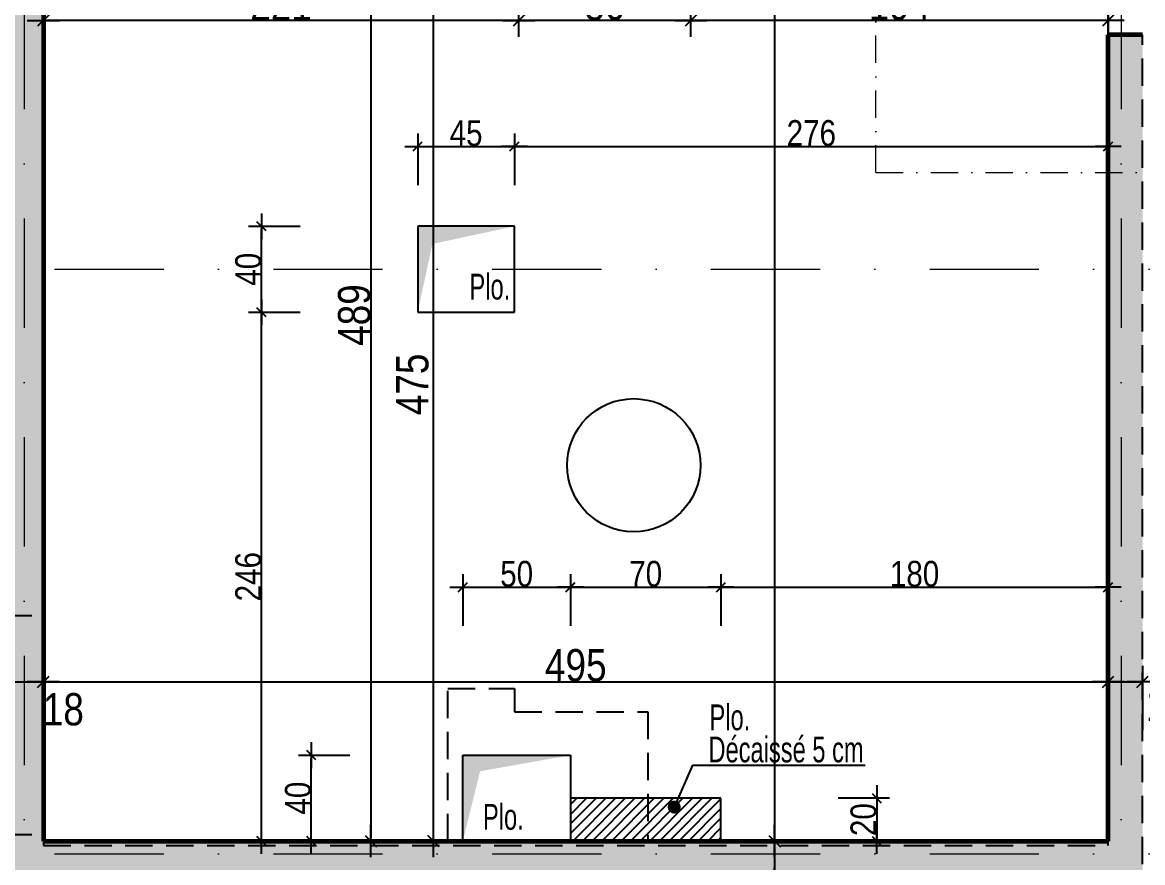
# Model space of a CAD drawing. Header units: millimetres. Extents: x -22 to 27383, y -3644 to 590.
# Drawn here: x 23157 to 23678, y -1894 to -1503 of the extents above; entities that cross this region are included whole.
import ezdxf
from ezdxf.enums import TextEntityAlignment as Align

# ---------------------------------------------------------------- set-up
doc = ezdxf.new("R2010")
doc.units = ezdxf.units.MM
doc.linetypes.add('CACHEX2', pattern=[19.05, 12.7, -6.35])
doc.linetypes.add('TIRETPTX2', pattern=[50.8, 25.4, -12.7, 0, -12.7])
for name, color, linetype in [('01_cote_gen', 4, 'Continuous'), ('01_linteaux', 2, 'Continuous'), ('01_murs_sup', 2, 'CACHEX2'), ('01_poch_murs', 253, 'Continuous'), ('01_resv', 32, 'Continuous'), ('01_texte', 230, 'Continuous'), ('AA_COTES', 2, 'Continuous')]:
    doc.layers.add(name, color=color, linetype=linetype)
doc.layers.add('01_murs_coup', color=5, linetype='Continuous', lineweight=60)
doc.layers.add('01_tram_axes', color=2, linetype='TIRETPTX2', lineweight=9)
doc.styles.add('ARIAL NA', font='ARIALN.TTF')
doc.styles.add('STYLE2', font='ARIALN.TTF')
doc.dimstyles.new('JB50', dxfattribs={"dimscale": 0.1, "dimtxt": 150, "dimasz": 15, "dimexe": 0.1, "dimexo": 0.1, "dimgap": 0.09, "dimtad": 1, "dimdec": 1, "dimdsep": 46, "dimtxsty": 'STYLE2', "dimblk1": 'BOND_G', "dimblk2": 'BOND_D', "dimsah": 1, "dimcen": 1.5, "dimdle": 0.01, "dimse1": 1, "dimse2": 1, "dimclrd": 4, "dimclre": 2, "dimclrt": 6, "dimazin": 2, "dimtfac": 2.333333, "dimtdec": 1, "dimtix": 1, "dimtmove": 2, "dimatfit": 3, "dimldrblk": 'BOND_G', "dimfxl": 1, "dimtolj": 1, "dimtzin": 0, "dimarcsym": 0})
doc.dimstyles.new('JB50res', dxfattribs={"dimscale": 0.1, "dimtxt": 120, "dimasz": 12, "dimexe": 0.1, "dimexo": 0.1, "dimgap": 0.09, "dimtad": 1, "dimdec": 1, "dimdsep": 46, "dimtxsty": 'STYLE2', "dimblk1": 'BOND_G', "dimblk2": 'BOND_D', "dimsah": 1, "dimcen": 1.5, "dimdle": 0.01, "dimse1": 1, "dimse2": 1, "dimclrd": 4, "dimclre": 2, "dimclrt": 6, "dimazin": 2, "dimtfac": 2.333333, "dimtdec": 1, "dimtix": 1, "dimtmove": 2, "dimatfit": 3, "dimldrblk": 'BOND_G', "dimfxl": 1, "dimtolj": 1, "dimtzin": 0, "dimarcsym": 0})

# ---------------------------------------------------------------- blocks, each defined once
blk = doc.blocks.new('BOND_G')
at = {"layer": 'AA_COTES', "color": 0}
for p, q in [((0, -5), (0, 15)), ((5, 0), (-5, 0)), ((1.77, 1.77), (-1.77, -1.77))]:
    blk.add_line(p, q, dxfattribs=at)
blk = doc.blocks.new('BOND_D')
at = {"layer": 'AA_COTES', "color": 0}
for p, q in [((0, 5), (0, -15)), ((5, 0), (-5, 0)), ((-1.77, -1.77), (1.77, 1.77))]:
    blk.add_line(p, q, dxfattribs=at)
blk = doc.blocks.new('*D2263')
at = {"layer": '01_cote_gen', "color": 4, "lineweight": -2, "transparency": 16777216}
blk.add_line((23507.18, -1885.33), (23507.18, -1902.33), dxfattribs=at)
at = {"layer": 'Defpoints', "color": 0, "transparency": 16777216}
for p in [(23549.19, -1883.83), (23507.18, -1903.83), (23537.27, -1903.83)]:
    blk.add_point(p, dxfattribs=at)
at = {"layer": '01_cote_gen', "color": 4, "lineweight": -2, "transparency": 16777216, "xscale": 1.5, "yscale": 1.5, "zscale": 1.5}
for name, p, rotation in [('BOND_G', (23507.18, -1883.83), 90), ('BOND_D', (23507.18, -1903.83), 270)]:
    blk.add_blockref(name, p, dxfattribs=dict(at, rotation=rotation))
at = {"layer": '01_cote_gen', "color": 6, "transparency": 16777216, "insert": (23520.76, -1917), "char_height": 15, "attachment_point": 5, "rotation": 90, "style": 'STYLE2'}
blk.add_mtext('\\A1;20', dxfattribs=at)
blk = doc.blocks.new('*D2267')
at = {"layer": '01_cote_gen', "color": 4, "lineweight": -2, "transparency": 16777216}
blk.add_line((23507.18, -1087.33), (23507.18, -1882.33), dxfattribs=at)
at = {"layer": 'Defpoints', "color": 0, "transparency": 16777216}
for p in [(23544.34, -1085.83), (23507.18, -1883.83), (23544.34, -1883.83)]:
    blk.add_point(p, dxfattribs=at)
at = {"layer": '01_cote_gen', "color": 4, "lineweight": -2, "transparency": 16777216, "xscale": 1.5, "yscale": 1.5, "zscale": 1.5}
for name, p, rotation in [('BOND_G', (23507.18, -1085.83), 90), ('BOND_D', (23507.18, -1883.83), 270)]:
    blk.add_blockref(name, p, dxfattribs=dict(at, rotation=rotation))
at = {"layer": '01_cote_gen', "color": 6, "transparency": 16777216, "insert": (23499.51, -1484.83), "char_height": 15, "attachment_point": 5, "rotation": 90, "style": 'STYLE2'}
blk.add_mtext('\\A1;798', dxfattribs=at)
blk = doc.blocks.new('*D2665')
at = {"layer": '01_cote_gen', "color": 4, "lineweight": -2, "transparency": 16777216}
blk.add_line((23150.74, -1809.77), (23165.74, -1809.77), dxfattribs=at)
at = {"layer": 'Defpoints', "color": 0, "transparency": 16777216}
for p in [(23167.24, -1809.77), (23149.24, -1817.27), (23167.24, -1817.27)]:
    blk.add_point(p, dxfattribs=at)
at = {"layer": '01_cote_gen', "color": 4, "lineweight": -2, "transparency": 16777216, "xscale": 1.5, "yscale": 1.5, "zscale": 1.5, "rotation": 180}
blk.add_blockref('BOND_G', (23149.24, -1809.77), dxfattribs=at)
at = {"layer": '01_cote_gen', "color": 4, "lineweight": -2, "transparency": 16777216, "xscale": 1.5, "yscale": 1.5, "zscale": 1.5}
blk.add_blockref('BOND_D', (23167.24, -1809.77), dxfattribs=at)
at = {"layer": '01_cote_gen', "color": 6, "transparency": 16777216, "insert": (23176.51, -1822.59), "char_height": 15, "attachment_point": 5, "style": 'STYLE2'}
blk.add_mtext('\\A1;18', dxfattribs=at)
blk = doc.blocks.new('*D2666')
at = {"layer": '01_cote_gen', "color": 4, "lineweight": -2, "transparency": 16777216}
blk.add_line((23168.74, -1809.77), (23660.74, -1809.77), dxfattribs=at)
at = {"layer": 'Defpoints', "color": 0, "transparency": 16777216}
for p in [(23167.24, -1787.86), (23662.24, -1803.1), (23662.24, -1809.77)]:
    blk.add_point(p, dxfattribs=at)
at = {"layer": '01_cote_gen', "color": 4, "lineweight": -2, "transparency": 16777216, "xscale": 1.5, "yscale": 1.5, "zscale": 1.5, "rotation": 180}
blk.add_blockref('BOND_G', (23167.24, -1809.77), dxfattribs=at)
at = {"layer": '01_cote_gen', "color": 4, "lineweight": -2, "transparency": 16777216, "xscale": 1.5, "yscale": 1.5, "zscale": 1.5}
blk.add_blockref('BOND_D', (23662.24, -1809.77), dxfattribs=at)
at = {"layer": '01_cote_gen', "color": 6, "transparency": 16777216, "insert": (23414.74, -1802.1), "char_height": 15, "attachment_point": 5, "style": 'STYLE2'}
blk.add_mtext('\\A1;495', dxfattribs=at)
blk = doc.blocks.new('*D2667')
at = {"layer": '01_cote_gen', "color": 4, "lineweight": -2, "transparency": 16777216}
blk.add_line((23663.74, -1809.77), (23676.74, -1809.77), dxfattribs=at)
at = {"layer": 'Defpoints', "color": 0, "transparency": 16777216}
for p in [(23678.24, -1809.77), (23662.24, -1817.27), (23678.24, -1817.27)]:
    blk.add_point(p, dxfattribs=at)
at = {"layer": '01_cote_gen', "color": 4, "lineweight": -2, "transparency": 16777216, "xscale": 1.5, "yscale": 1.5, "zscale": 1.5, "rotation": 180}
blk.add_blockref('BOND_G', (23662.24, -1809.77), dxfattribs=at)
at = {"layer": '01_cote_gen', "color": 4, "lineweight": -2, "transparency": 16777216, "xscale": 1.5, "yscale": 1.5, "zscale": 1.5}
blk.add_blockref('BOND_D', (23678.24, -1809.77), dxfattribs=at)
at = {"layer": '01_cote_gen', "color": 6, "transparency": 16777216, "insert": (23689.34, -1820.61), "char_height": 15, "attachment_point": 5, "style": 'STYLE2'}
blk.add_mtext('\\A1;16', dxfattribs=at)
blk = doc.blocks.new('*D2679')
at = {"layer": '01_cote_gen', "color": 4, "lineweight": -2, "transparency": 16777216}
blk.add_line((23348.6, -1882.34), (23348.6, -1410.29), dxfattribs=at)
at = {"layer": 'Defpoints', "color": 0, "transparency": 16777216}
for p in [(23348.6, -1408.79), (23388.24, -1408.79), (23401.74, -1883.84)]:
    blk.add_point(p, dxfattribs=at)
at = {"layer": '01_cote_gen', "color": 4, "lineweight": -2, "transparency": 16777216, "xscale": 1.5, "yscale": 1.5, "zscale": 1.5}
for name, p, rotation in [('BOND_D', (23348.6, -1408.79), 90), ('BOND_G', (23348.6, -1883.84), 270)]:
    blk.add_blockref(name, p, dxfattribs=dict(at, rotation=rotation))
at = {"layer": '01_cote_gen', "color": 6, "transparency": 16777216, "insert": (23338.83, -1671.39), "char_height": 15, "attachment_point": 5, "rotation": 90, "style": 'STYLE2'}
blk.add_mtext('\\A1;475', dxfattribs=at)
blk = doc.blocks.new('*D2691')
at = {"layer": '01_cote_gen', "color": 4, "lineweight": -2, "transparency": 16777216}
blk.add_line((23319.48, -1396.33), (23319.48, -1882.33), dxfattribs=at)
at = {"layer": 'Defpoints', "color": 0, "transparency": 16777216}
for p in [(23296.98, -1394.83), (23271.2, -1883.83), (23319.48, -1883.83)]:
    blk.add_point(p, dxfattribs=at)
at = {"layer": '01_cote_gen', "color": 4, "lineweight": -2, "transparency": 16777216, "xscale": 1.5, "yscale": 1.5, "zscale": 1.5}
for name, p, rotation in [('BOND_G', (23319.48, -1394.83), 90), ('BOND_D', (23319.48, -1883.83), 270)]:
    blk.add_blockref(name, p, dxfattribs=dict(at, rotation=rotation))
at = {"layer": '01_cote_gen', "color": 6, "transparency": 16777216, "insert": (23311.81, -1639.13), "char_height": 15, "attachment_point": 5, "rotation": 90, "style": 'STYLE2'}
blk.add_mtext('\\A1;489', dxfattribs=at)
blk = doc.blocks.new('*D2700')
at = {"layer": '01_cote_gen', "color": 4, "lineweight": -2, "transparency": 16777216}
blk.add_line((23660.74, -1502.16), (23469.74, -1502.16), dxfattribs=at)
at = {"layer": 'Defpoints', "color": 0, "transparency": 16777216}
for p in [(23468.24, -1408.79), (23662.24, -1491.79), (23468.24, -1502.16)]:
    blk.add_point(p, dxfattribs=at)
at = {"layer": '01_cote_gen', "color": 4, "lineweight": -2, "transparency": 16777216, "xscale": 1.5, "yscale": 1.5, "zscale": 1.5, "rotation": 180}
blk.add_blockref('BOND_D', (23468.24, -1502.16), dxfattribs=at)
at = {"layer": '01_cote_gen', "color": 4, "lineweight": -2, "transparency": 16777216, "xscale": 1.5, "yscale": 1.5, "zscale": 1.5}
blk.add_blockref('BOND_G', (23662.24, -1502.16), dxfattribs=at)
at = {"layer": '01_cote_gen', "color": 6, "transparency": 16777216, "insert": (23565.24, -1494.49), "char_height": 15, "attachment_point": 5, "style": 'STYLE2'}
blk.add_mtext('\\A1;194', dxfattribs=at)
blk = doc.blocks.new('*D2701')
at = {"layer": '01_cote_gen', "color": 4, "lineweight": -2, "transparency": 16777216}
blk.add_line((23466.74, -1502.16), (23389.74, -1502.16), dxfattribs=at)
at = {"layer": 'Defpoints', "color": 0, "transparency": 16777216}
for p in [(23388.24, -1408.79), (23468.24, -1408.79), (23388.24, -1502.16)]:
    blk.add_point(p, dxfattribs=at)
at = {"layer": '01_cote_gen', "color": 4, "lineweight": -2, "transparency": 16777216, "xscale": 1.5, "yscale": 1.5, "zscale": 1.5, "rotation": 180}
blk.add_blockref('BOND_D', (23388.24, -1502.16), dxfattribs=at)
at = {"layer": '01_cote_gen', "color": 4, "lineweight": -2, "transparency": 16777216, "xscale": 1.5, "yscale": 1.5, "zscale": 1.5}
blk.add_blockref('BOND_G', (23468.24, -1502.16), dxfattribs=at)
at = {"layer": '01_cote_gen', "color": 6, "transparency": 16777216, "insert": (23428.24, -1494.49), "char_height": 15, "attachment_point": 5, "style": 'STYLE2'}
blk.add_mtext('\\A1;80', dxfattribs=at)
blk = doc.blocks.new('*D2702')
at = {"layer": '01_cote_gen', "color": 4, "lineweight": -2, "transparency": 16777216}
blk.add_line((23386.74, -1502.16), (23168.74, -1502.16), dxfattribs=at)
at = {"layer": 'Defpoints', "color": 0, "transparency": 16777216}
for p in [(23388.24, -1408.79), (23167.24, -1421.21), (23167.24, -1502.16)]:
    blk.add_point(p, dxfattribs=at)
at = {"layer": '01_cote_gen', "color": 4, "lineweight": -2, "transparency": 16777216, "xscale": 1.5, "yscale": 1.5, "zscale": 1.5, "rotation": 180}
blk.add_blockref('BOND_D', (23167.24, -1502.16), dxfattribs=at)
at = {"layer": '01_cote_gen', "color": 4, "lineweight": -2, "transparency": 16777216, "xscale": 1.5, "yscale": 1.5, "zscale": 1.5}
blk.add_blockref('BOND_G', (23388.24, -1502.16), dxfattribs=at)
at = {"layer": '01_cote_gen', "color": 6, "transparency": 16777216, "insert": (23277.74, -1494.62), "char_height": 15, "attachment_point": 5, "style": 'STYLE2'}
blk.add_mtext('\\A1;221', dxfattribs=at)
blk = doc.blocks.new('*D2836')
at = {"layer": '01_cote_gen', "color": 4, "lineweight": -2, "transparency": 16777216}
blk.add_line((23363.46, -1765.7), (23411.06, -1765.7), dxfattribs=at)
at = {"layer": 'Defpoints', "color": 0, "transparency": 16777216}
for p in [(23412.26, -1765.7), (23362.26, -1843.84), (23412.26, -1843.84)]:
    blk.add_point(p, dxfattribs=at)
at = {"layer": '01_cote_gen', "color": 4, "lineweight": -2, "transparency": 16777216, "xscale": 1.2, "yscale": 1.2, "zscale": 1.2, "rotation": 180}
blk.add_blockref('BOND_G', (23362.26, -1765.7), dxfattribs=at)
at = {"layer": '01_cote_gen', "color": 4, "lineweight": -2, "transparency": 16777216, "xscale": 1.2, "yscale": 1.2, "zscale": 1.2}
blk.add_blockref('BOND_D', (23412.26, -1765.7), dxfattribs=at)
at = {"layer": '01_cote_gen', "color": 6, "transparency": 16777216, "insert": (23387.26, -1759.57), "char_height": 12, "attachment_point": 5, "style": 'STYLE2'}
blk.add_mtext('\\A1;50', dxfattribs=at)
blk = doc.blocks.new('*D2837')
at = {"layer": '01_cote_gen', "color": 4, "lineweight": -2, "transparency": 16777216}
blk.add_line((23413.44, -1765.7), (23481.03, -1765.7), dxfattribs=at)
at = {"layer": 'Defpoints', "color": 0, "transparency": 16777216}
for p in [(23482.23, -1765.7), (23412.24, -1776.96), (23482.23, -1863.84)]:
    blk.add_point(p, dxfattribs=at)
at = {"layer": '01_cote_gen', "color": 4, "lineweight": -2, "transparency": 16777216, "xscale": 1.2, "yscale": 1.2, "zscale": 1.2, "rotation": 180}
blk.add_blockref('BOND_G', (23412.24, -1765.7), dxfattribs=at)
at = {"layer": '01_cote_gen', "color": 4, "lineweight": -2, "transparency": 16777216, "xscale": 1.2, "yscale": 1.2, "zscale": 1.2}
blk.add_blockref('BOND_D', (23482.23, -1765.7), dxfattribs=at)
at = {"layer": '01_cote_gen', "color": 6, "transparency": 16777216, "insert": (23447.24, -1759.57), "char_height": 12, "attachment_point": 5, "style": 'STYLE2'}
blk.add_mtext('\\A1;70', dxfattribs=at)
blk = doc.blocks.new('*D2838')
at = {"layer": '01_cote_gen', "color": 4, "lineweight": -2, "transparency": 16777216}
blk.add_line((23483.44, -1765.7), (23661.04, -1765.7), dxfattribs=at)
at = {"layer": 'Defpoints', "color": 0, "transparency": 16777216}
for p in [(23662.24, -1765.7), (23662.24, -1777.82), (23482.24, -1783.7)]:
    blk.add_point(p, dxfattribs=at)
at = {"layer": '01_cote_gen', "color": 4, "lineweight": -2, "transparency": 16777216, "xscale": 1.2, "yscale": 1.2, "zscale": 1.2, "rotation": 180}
blk.add_blockref('BOND_G', (23482.24, -1765.7), dxfattribs=at)
at = {"layer": '01_cote_gen', "color": 4, "lineweight": -2, "transparency": 16777216, "xscale": 1.2, "yscale": 1.2, "zscale": 1.2}
blk.add_blockref('BOND_D', (23662.24, -1765.7), dxfattribs=at)
at = {"layer": '01_cote_gen', "color": 6, "transparency": 16777216, "insert": (23572.24, -1759.57), "char_height": 12, "attachment_point": 5, "style": 'STYLE2'}
blk.add_mtext('\\A1;180', dxfattribs=at)
blk = doc.blocks.new('*D2839')
at = {"layer": '01_cote_gen', "color": 4, "lineweight": -2, "transparency": 16777216}
blk.add_line((23554.66, -1865.04), (23554.66, -1882.63), dxfattribs=at)
at = {"layer": 'Defpoints', "color": 0, "transparency": 16777216}
for p in [(23482.23, -1863.84), (23471.63, -1883.83), (23554.66, -1883.83)]:
    blk.add_point(p, dxfattribs=at)
at = {"layer": '01_cote_gen', "color": 4, "lineweight": -2, "transparency": 16777216, "xscale": 1.2, "yscale": 1.2, "zscale": 1.2}
for name, p, rotation in [('BOND_G', (23554.66, -1863.84), 90), ('BOND_D', (23554.66, -1883.83), 270)]:
    blk.add_blockref(name, p, dxfattribs=dict(at, rotation=rotation))
at = {"layer": '01_cote_gen', "color": 6, "transparency": 16777216, "insert": (23548.53, -1873.84), "char_height": 12, "attachment_point": 5, "rotation": 90, "style": 'STYLE2'}
blk.add_mtext('\\A1;20', dxfattribs=at)
blk = doc.blocks.new('*D2840')
at = {"layer": '01_cote_gen', "color": 4, "lineweight": -2, "transparency": 16777216}
blk.add_line((23291.78, -1882.64), (23291.78, -1845.04), dxfattribs=at)
at = {"layer": 'Defpoints', "color": 0, "transparency": 16777216}
for p in [(23291.78, -1843.84), (23401.76, -1843.84), (23401.74, -1883.84)]:
    blk.add_point(p, dxfattribs=at)
at = {"layer": '01_cote_gen', "color": 4, "lineweight": -2, "transparency": 16777216, "xscale": 1.2, "yscale": 1.2, "zscale": 1.2}
for name, p, rotation in [('BOND_D', (23291.78, -1843.84), 90), ('BOND_G', (23291.78, -1883.84), 270)]:
    blk.add_blockref(name, p, dxfattribs=dict(at, rotation=rotation))
at = {"layer": '01_cote_gen', "color": 6, "transparency": 16777216, "insert": (23285.65, -1863.84), "char_height": 12, "attachment_point": 5, "rotation": 90, "style": 'STYLE2'}
blk.add_mtext('\\A1;40', dxfattribs=at)
blk = doc.blocks.new('*D2841')
at = {"layer": '01_cote_gen', "color": 4, "lineweight": -2, "transparency": 16777216}
blk.add_line((23268.66, -1882.63), (23268.66, -1639.03), dxfattribs=at)
at = {"layer": 'Defpoints', "color": 0, "transparency": 16777216}
for p in [(23268.66, -1637.83), (23363.75, -1637.83), (23278.52, -1883.83)]:
    blk.add_point(p, dxfattribs=at)
at = {"layer": '01_cote_gen', "color": 4, "lineweight": -2, "transparency": 16777216, "xscale": 1.2, "yscale": 1.2, "zscale": 1.2}
for name, p, rotation in [('BOND_D', (23268.66, -1637.83), 90), ('BOND_G', (23268.66, -1883.83), 270)]:
    blk.add_blockref(name, p, dxfattribs=dict(at, rotation=rotation))
at = {"layer": '01_cote_gen', "color": 6, "transparency": 16777216, "insert": (23262.52, -1760.83), "char_height": 12, "attachment_point": 5, "rotation": 90, "style": 'STYLE2'}
blk.add_mtext('\\A1;246', dxfattribs=at)
blk = doc.blocks.new('*D2842')
at = {"layer": '01_cote_gen', "color": 4, "lineweight": -2, "transparency": 16777216}
blk.add_line((23268.66, -1636.63), (23268.66, -1599.03), dxfattribs=at)
at = {"layer": 'Defpoints', "color": 0, "transparency": 16777216}
for p in [(23268.66, -1597.83), (23363.75, -1597.83), (23274.66, -1637.83)]:
    blk.add_point(p, dxfattribs=at)
at = {"layer": '01_cote_gen', "color": 4, "lineweight": -2, "transparency": 16777216, "xscale": 1.2, "yscale": 1.2, "zscale": 1.2}
for name, p, rotation in [('BOND_D', (23268.66, -1597.83), 90), ('BOND_G', (23268.66, -1637.83), 270)]:
    blk.add_blockref(name, p, dxfattribs=dict(at, rotation=rotation))
at = {"layer": '01_cote_gen', "color": 6, "transparency": 16777216, "insert": (23262.52, -1617.83), "char_height": 12, "attachment_point": 5, "rotation": 90, "style": 'STYLE2'}
blk.add_mtext('\\A1;40', dxfattribs=at)
blk = doc.blocks.new('*D2843')
at = {"layer": '01_cote_gen', "color": 4, "lineweight": -2, "transparency": 16777216}
blk.add_line((23342.45, -1560.68), (23385.05, -1560.68), dxfattribs=at)
at = {"layer": 'Defpoints', "color": 0, "transparency": 16777216}
for p in [(23386.25, -1560.68), (23341.25, -1597.83), (23386.25, -1597.83)]:
    blk.add_point(p, dxfattribs=at)
at = {"layer": '01_cote_gen', "color": 4, "lineweight": -2, "transparency": 16777216, "xscale": 1.2, "yscale": 1.2, "zscale": 1.2, "rotation": 180}
blk.add_blockref('BOND_G', (23341.25, -1560.68), dxfattribs=at)
at = {"layer": '01_cote_gen', "color": 4, "lineweight": -2, "transparency": 16777216, "xscale": 1.2, "yscale": 1.2, "zscale": 1.2}
blk.add_blockref('BOND_D', (23386.25, -1560.68), dxfattribs=at)
at = {"layer": '01_cote_gen', "color": 6, "transparency": 16777216, "insert": (23363.75, -1554.57), "char_height": 12, "attachment_point": 5, "style": 'STYLE2'}
blk.add_mtext('\\A1;45', dxfattribs=at)
blk = doc.blocks.new('*D2844')
at = {"layer": '01_cote_gen', "color": 4, "lineweight": -2, "transparency": 16777216}
blk.add_line((23387.45, -1560.68), (23661.04, -1560.68), dxfattribs=at)
at = {"layer": 'Defpoints', "color": 0, "transparency": 16777216}
for p in [(23662.24, -1560.68), (23662.24, -1561.9), (23386.25, -1566.68)]:
    blk.add_point(p, dxfattribs=at)
at = {"layer": '01_cote_gen', "color": 4, "lineweight": -2, "transparency": 16777216, "xscale": 1.2, "yscale": 1.2, "zscale": 1.2, "rotation": 180}
blk.add_blockref('BOND_G', (23386.25, -1560.68), dxfattribs=at)
at = {"layer": '01_cote_gen', "color": 4, "lineweight": -2, "transparency": 16777216, "xscale": 1.2, "yscale": 1.2, "zscale": 1.2}
blk.add_blockref('BOND_D', (23662.24, -1560.68), dxfattribs=at)
at = {"layer": '01_cote_gen', "color": 6, "transparency": 16777216, "insert": (23524.24, -1554.54), "char_height": 12, "attachment_point": 5, "style": 'STYLE2'}
blk.add_mtext('\\A1;276', dxfattribs=at)

msp = doc.modelspace()

# ---------------------------------------------------------------- hatches: boundary and pattern name
at = {"layer": '01_murs_sup'}
h = msp.add_hatch(dxfattribs=at)
h.set_pattern_fill('DASH', color=256, scale=2.5, angle=135)
h.set_pattern_definition([(135, (-632.5555, 11538.144), (-11.2253202, 9e-16), [7.9375, -7.9375])])
h.paths.add_polyline_path([(21546.28, -257.83), (21756.83, -257.83), (21756.83, -241.83), (21530.28, -241.83), (21530.28, -868.95), (21804.22, -868.94), (21804.22, -850.94), (21546.28, -850.95)])
h.paths.add_polyline_path([(22014.97, -241.83), (21856.83, -241.83), (21856.83, -257.83), (22014.97, -257.83)])
h.paths.add_polyline_path([(22332.66, -241.83), (22214.97, -241.83), (22214.97, -257.83), (22264.97, -257.83), (22264.97, -850.84), (21907.42, -850.84), (21907.42, -868.93), (22626.98, -868.88), (22626.97, -850.88), (22282.97, -850.91), (22282.97, -257.83), (22332.66, -257.83)])
h.paths.add_polyline_path([(22652.74, -241.83), (22432.66, -241.83), (22432.66, -257.83), (22652.74, -257.83)])
h.paths.add_polyline_path([(23401.4, -241.83), (22952.74, -241.83), (22952.74, -257.83), (23149.24, -257.83), (23149.24, -815.86), (22963.24, -815.86), (22963.24, -850.86), (22728.97, -850.91), (22728.98, -868.91), (22981.24, -868.86), (22981.24, -833.86), (23149.24, -833.86), (23149.24, -895.71), (23167.24, -895.71), (23167.24, -257.83), (23401.4, -257.83)])
h.paths.add_polyline_path([(23678.24, -241.83), (23501.4, -241.83), (23501.4, -257.83), (23662.24, -257.83), (23662.24, -408.79), (23678.24, -408.79)])
h.paths.add_polyline_path([(23678.24, -708.79), (23662.24, -708.79), (23662.24, -1067.83), (23167.24, -1067.83), (23167.24, -998.91), (23149.24, -998.91), (23149.24, -1778.83), (23167.24, -1778.83), (23167.24, -1085.83), (23662.24, -1085.83), (23662.24, -1208.79), (23678.24, -1208.79)])
h.paths.add_polyline_path([(23018.84, -998.87), (22913.84, -998.87), (22913.84, -1016.87), (23000.84, -1016.87), (23000.84, -1677.83), (22965.84, -1677.83), (22965.84, -1885.83), (22562.18, -1885.83), (22562.18, -1756.03), (22546.18, -1756.03), (22546.18, -2312.92), (22562.18, -2312.92), (22562.18, -1903.83), (23000.84, -1903.83), (23000.84, -1923.83), (23018.84, -1923.83), (23018.84, -1885.83), (22983.84, -1885.83), (22983.84, -1695.83), (23018.84, -1695.83)])
h.paths.add_polyline_path([(22562.18, -1609.83), (22526.42, -1609.83), (22526.42, -1625.83), (22546.18, -1625.83), (22546.18, -1656.03), (22562.18, -1656.03)])
h.paths.add_polyline_path([(22282.97, -1016.87), (22811.84, -1016.87), (22811.84, -998.87), (22200.97, -998.87), (22200.97, -1016.87), (22264.97, -1016.87), (22264.97, -1609.83), (22190.8, -1609.83), (22190.8, -1625.83), (22326.42, -1625.83), (22326.42, -1609.83), (22282.97, -1609.83)])
h.paths.add_polyline_path([(21990.8, -1609.83), (21891.59, -1609.83), (21891.59, -1625.83), (21990.8, -1625.83)], flags=17)
h.paths.add_polyline_path([(21791.59, -1609.83), (21546.28, -1609.83), (21546.28, -1016.87), (22098.97, -1016.87), (22098.97, -998.87), (21530.28, -998.87), (21530.28, -1625.83), (21791.59, -1625.83)])
h.paths.add_polyline_path([(23678.24, -1508.79), (23662.24, -1508.79), (23662.24, -1885.83), (23167.24, -1885.83), (23167.24, -1880.83), (23149.24, -1880.83), (23149.24, -1963.83), (23167.24, -1963.83), (23167.24, -1903.83), (23662.24, -1903.83), (23662.24, -2008.79), (23678.24, -2008.79)])
h.paths.add_polyline_path([(23678.24, -2108.79), (23662.24, -2108.79), (23662.24, -2408.79), (23678.24, -2408.79)])
h.paths.add_polyline_path([(23322.24, -2814.73), (23167.24, -2814.73), (23167.24, -2065.83), (23149.24, -2065.83), (23149.24, -2179.84), (23018.84, -2179.84), (23018.84, -2025.83), (23000.84, -2025.83), (23000.84, -2197.84), (23149.24, -2197.84), (23149.24, -2814.73), (23022.24, -2814.73), (23022.24, -2830.73), (23322.24, -2830.73)])
h.paths.add_polyline_path([(23678.24, -2708.79), (23662.24, -2708.79), (23662.24, -2814.73), (23422.24, -2814.73), (23422.24, -2830.73), (23678.24, -2830.73)])
h.paths.add_polyline_path([(22722.24, -2814.73), (22562.18, -2814.73), (22562.18, -2412.92), (22546.18, -2412.92), (22546.18, -2830.73), (22722.24, -2830.73)])
at = {"layer": '01_poch_murs'}
h = msp.add_hatch(color=256, dxfattribs=at)
h.dxf.hatch_style = 1
h.paths.add_polyline_path([(23678.24, -1508.83), (23662.24, -1508.83), (23662.24, -1883.83), (23167.24, -1883.83), (23167.24, -1085.83), (23149.24, -1085.83), (23149.24, -1883.83), (22566.24, -1883.83), (23019.24, -1883.83), (23019.24, -1903.83), (23662.24, -1903.83), (23662.24, -1938.16), (23662.24, -2008.83), (23678.24, -2008.83)])

# ---------------------------------------------------------------- linework, layer by layer
at = {"layer": '01_linteaux'}
msp.add_line((23662.24, -1408.83), (23662.24, -1508.83), dxfattribs=at)
at = {"layer": '01_murs_coup'}
for p, q in [((23167.24, -1085.83), (23167.24, -1883.83)), ((23662.24, -1883.83), (23662.24, -1508.83)), ((23678.24, -1508.83), (23662.24, -1508.83)), ((23167.24, -1883.83), (23662.24, -1883.83))]:
    msp.add_line(p, q, dxfattribs=at)
at = {"layer": '01_murs_sup'}
for p, q in [((23167.24, -1085.83), (23167.24, -1778.83)), ((23662.24, -1885.83), (23662.24, -1508.79)), ((23662.24, -1885.83), (23662.24, -1508.79)), ((23662.24, -1508.79), (23678.24, -1508.79)), ((23678.24, -2008.79), (23678.24, -1508.79)), ((23678.24, -2008.79), (23678.24, -1508.79)), ((23149.24, -1778.83), (23167.24, -1778.83)), ((23149.24, -1880.83), (23167.24, -1880.83)), ((23167.24, -1880.83), (23167.24, -1885.83)), ((23167.24, -1885.83), (23662.24, -1885.83)), ((23167.24, -1885.83), (23662.24, -1885.83))]:
    msp.add_line(p, q, dxfattribs=at)
at = {"layer": '01_poch_murs'}
msp.add_line((23662.24, -1856.52), (23662.24, -1883.83), dxfattribs=at)
at = {"layer": '01_resv'}
for p, q in [((23341.25, -1597.83), (23341.25, -1637.83)), ((23386.25, -1597.83), (23341.25, -1597.83)), ((23386.25, -1637.83), (23386.25, -1597.83)), ((23341.25, -1637.83), (23386.25, -1637.83)), ((23362.24, -1883.94), (23362.26, -1843.84)), ((23362.26, -1843.84), (23412.26, -1843.84)), ((23412.26, -1843.84), (23412.24, -1883.94)), ((23412.23, -1866.79), (23415.19, -1863.84)), ((23482.23, -1863.84), (23412.23, -1863.84)), ((23412.23, -1863.84), (23412.24, -1883.94)), ((23412.24, -1871.38), (23419.68, -1863.84)), ((23412.24, -1875.87), (23424.17, -1863.84)), ((23412.24, -1880.36), (23428.66, -1863.84)), ((23413.16, -1883.94), (23433.15, -1863.84)), ((23417.65, -1883.94), (23437.64, -1863.84)), ((23422.14, -1883.94), (23442.13, -1863.84)), ((23426.63, -1883.94), (23446.62, -1863.84)), ((23431.12, -1883.94), (23451.11, -1863.84)), ((23435.61, -1883.94), (23455.6, -1863.84)), ((23440.1, -1883.94), (23460.09, -1863.84)), ((23444.59, -1883.94), (23464.58, -1863.84)), ((23449.08, -1883.94), (23469.07, -1863.84)), ((23453.57, -1883.94), (23473.56, -1863.84)), ((23458.06, -1883.94), (23478.05, -1863.84)), ((23462.55, -1883.94), (23482.23, -1864.14)), ((23482.24, -1883.94), (23482.23, -1863.84)), ((23467.04, -1883.94), (23482.24, -1868.73)), ((23471.53, -1883.94), (23482.24, -1873.22)), ((23476.02, -1883.94), (23482.24, -1877.71)), ((23412.24, -1883.94), (23362.24, -1883.94)), ((23412.24, -1883.94), (23482.24, -1883.94)), ((23480.51, -1883.94), (23482.24, -1882.2))]:
    msp.add_line(p, q, dxfattribs=at)
at = {"layer": '01_resv', "linetype": 'CACHEX2'}
for p, q in [((23355.24, -1812.83), (23386.3, -1812.83)), ((23355.24, -1883.84), (23355.24, -1812.83)), ((23386.3, -1812.83), (23386.3, -1823.73)), ((23386.3, -1823.73), (23448.24, -1823.73)), ((23448.24, -1823.73), (23448.24, -1883.83)), ((23448.24, -1883.83), (23355.24, -1883.84))]:
    msp.add_line(p, q, dxfattribs=at)
at = {"layer": '01_resv'}
for points in [[(23341.25, -1637.83), (23341.25, -1597.83), (23348.1, -1606.07)], [(23341.25, -1597.83), (23386.25, -1597.83), (23348.1, -1606.07)], [(23362.24, -1883.94), (23362.26, -1843.84), (23370.23, -1851.35)], [(23362.26, -1843.84), (23412.26, -1843.84), (23370.23, -1851.35)]]:
    msp.add_solid(points, dxfattribs=at)
at = {"layer": '01_texte'}
for q in [(23460.5, -1868.02), (23549.27, -1848.5)]:
    msp.add_line((23468.97, -1848.5), q, dxfattribs=at)
at = {"layer": '01_texte', "const_width": 3}
msp.add_lwpolyline([(23459, -1868.02, 1), (23462, -1868.02, 1)], format="xyb", close=True, dxfattribs=at)
at = {"layer": '01_texte'}
msp.add_circle((23441.69, -1709), 30.98, dxfattribs=at)
at = {"layer": '01_tram_axes', "color": 253, "ltscale": 2}
for p, q in [((23158.24, 439.75), (23158.24, -3019.4)), ((23668.24, 439.75), (23668.24, -3019.4)), ((16256.86, -1617.83), (23921.21, -1617.83)), ((16256.86, -1889.83), (23921.21, -1889.83))]:
    msp.add_line(p, q, dxfattribs=at)
at = {"layer": '01_tram_axes', "ltscale": 0.5}
for q in [(23554.24, -1442.83), (23883.24, -1572.83)]:
    msp.add_line((23554.24, -1572.83), q, dxfattribs=at)

# ---------------------------------------------------------------- texts
at = {"layer": '01_texte', "style": 'ARIAL NA', "width": 0.8}
for s, p in [('Plo.', (23374.81, -1635.51)), ('Plo.', (23486.39, -1835.85)), ('Décaissé 5 cm', (23512.48, -1850.81)), ('Plo.', (23381.08, -1882.15))]:
    msp.add_text(s, height=12, dxfattribs=at).set_placement(p, align=Align.BOTTOM_CENTER)

# ---------------------------------------------------------------- dimensions: what is measured, and where the dimension line sits
at = {"layer": '01_cote_gen'}
for base, p1, p2, dimstyle, picture, middle in [((23507.18, -1883.83), (23544.34, -1085.83), (23544.34, -1883.83), 'JB50', '*D2267', (23499.51, -1484.83)), ((23268.66, -1597.83), (23274.66, -1637.83), (23363.75, -1597.83), 'JB50res', '*D2842', (23262.52, -1617.83)), ((23268.66, -1637.83), (23278.52, -1883.83), (23363.75, -1637.83), 'JB50res', '*D2841', (23262.52, -1760.83)), ((23291.78, -1843.84), (23401.74, -1883.84), (23401.76, -1843.84), 'JB50res', '*D2840', (23285.65, -1863.84)), ((23554.66, -1883.83), (23482.23, -1863.84), (23471.63, -1883.83), 'JB50res', '*D2839', (23548.53, -1873.84))]:
    dim = msp.add_linear_dim(base=base, p1=p1, p2=p2, angle=90, dimstyle=dimstyle, dxfattribs=at)
    dim.commit()
    dim.dimension.update_dxf_attribs({"geometry": picture, "text_midpoint": middle})
for base, p1, p2, picture, middle in [((23319.48, -1883.83), (23296.98, -1394.83), (23271.2, -1883.83), '*D2691', (23311.81, -1639.13)), ((23348.6033, -1408.7888), (23401.7426, -1883.8377), (23388.2421, -1408.7888), '*D2679', (23338.8311, -1671.386)), ((23507.18, -1903.83), (23549.19, -1883.83), (23537.27, -1903.83), '*D2263', (23520.76, -1917))]:
    dim = msp.add_linear_dim(base=base, p1=p1, p2=p2, angle=90, dimstyle='JB50', dxfattribs=at)
    dim.commit()
    dim.dimension.update_dxf_attribs({"geometry": picture, "text_midpoint": middle, "dimtype": 160})
for base, p1, p2, dimstyle, picture, middle in [((23167.24, -1502.16), (23388.24, -1408.79), (23167.24, -1421.21), 'JB50', '*D2702', (23277.74, -1494.62)), ((23388.24, -1502.16), (23468.24, -1408.79), (23388.24, -1408.79), 'JB50', '*D2701', (23428.24, -1494.49)), ((23468.24, -1502.16), (23662.24, -1491.79), (23468.24, -1408.79), 'JB50', '*D2700', (23565.24, -1494.49)), ((23386.25, -1560.68), (23341.25, -1597.83), (23386.25, -1597.83), 'JB50res', '*D2843', (23363.75, -1554.57)), ((23662.24, -1560.68), (23386.25, -1566.68), (23662.24, -1561.9), 'JB50res', '*D2844', (23524.24, -1554.54)), ((23412.26, -1765.7), (23362.26, -1843.84), (23412.26, -1843.84), 'JB50res', '*D2836', (23387.26, -1759.57)), ((23482.23, -1765.7), (23412.24, -1776.96), (23482.23, -1863.84), 'JB50res', '*D2837', (23447.24, -1759.57)), ((23662.24, -1765.7), (23482.24, -1783.7), (23662.24, -1777.82), 'JB50res', '*D2838', (23572.24, -1759.57)), ((23662.24, -1809.77), (23167.24, -1787.86), (23662.24, -1803.1), 'JB50', '*D2666', (23414.74, -1802.1))]:
    dim = msp.add_linear_dim(base=base, p1=p1, p2=p2, dimstyle=dimstyle, dxfattribs=at)
    dim.commit()
    dim.dimension.update_dxf_attribs({"geometry": picture, "text_midpoint": middle})
for base, p1, p2, picture, middle in [((23167.24, -1809.77), (23149.24, -1817.27), (23167.24, -1817.27), '*D2665', (23176.51, -1822.59)), ((23678.24, -1809.77), (23662.24, -1817.27), (23678.24, -1817.27), '*D2667', (23689.34, -1820.61))]:
    dim = msp.add_linear_dim(base=base, p1=p1, p2=p2, dimstyle='JB50', dxfattribs=at)
    dim.commit()
    dim.dimension.update_dxf_attribs({"geometry": picture, "text_midpoint": middle, "dimtype": 160})

doc.saveas('drawing.dxf')
